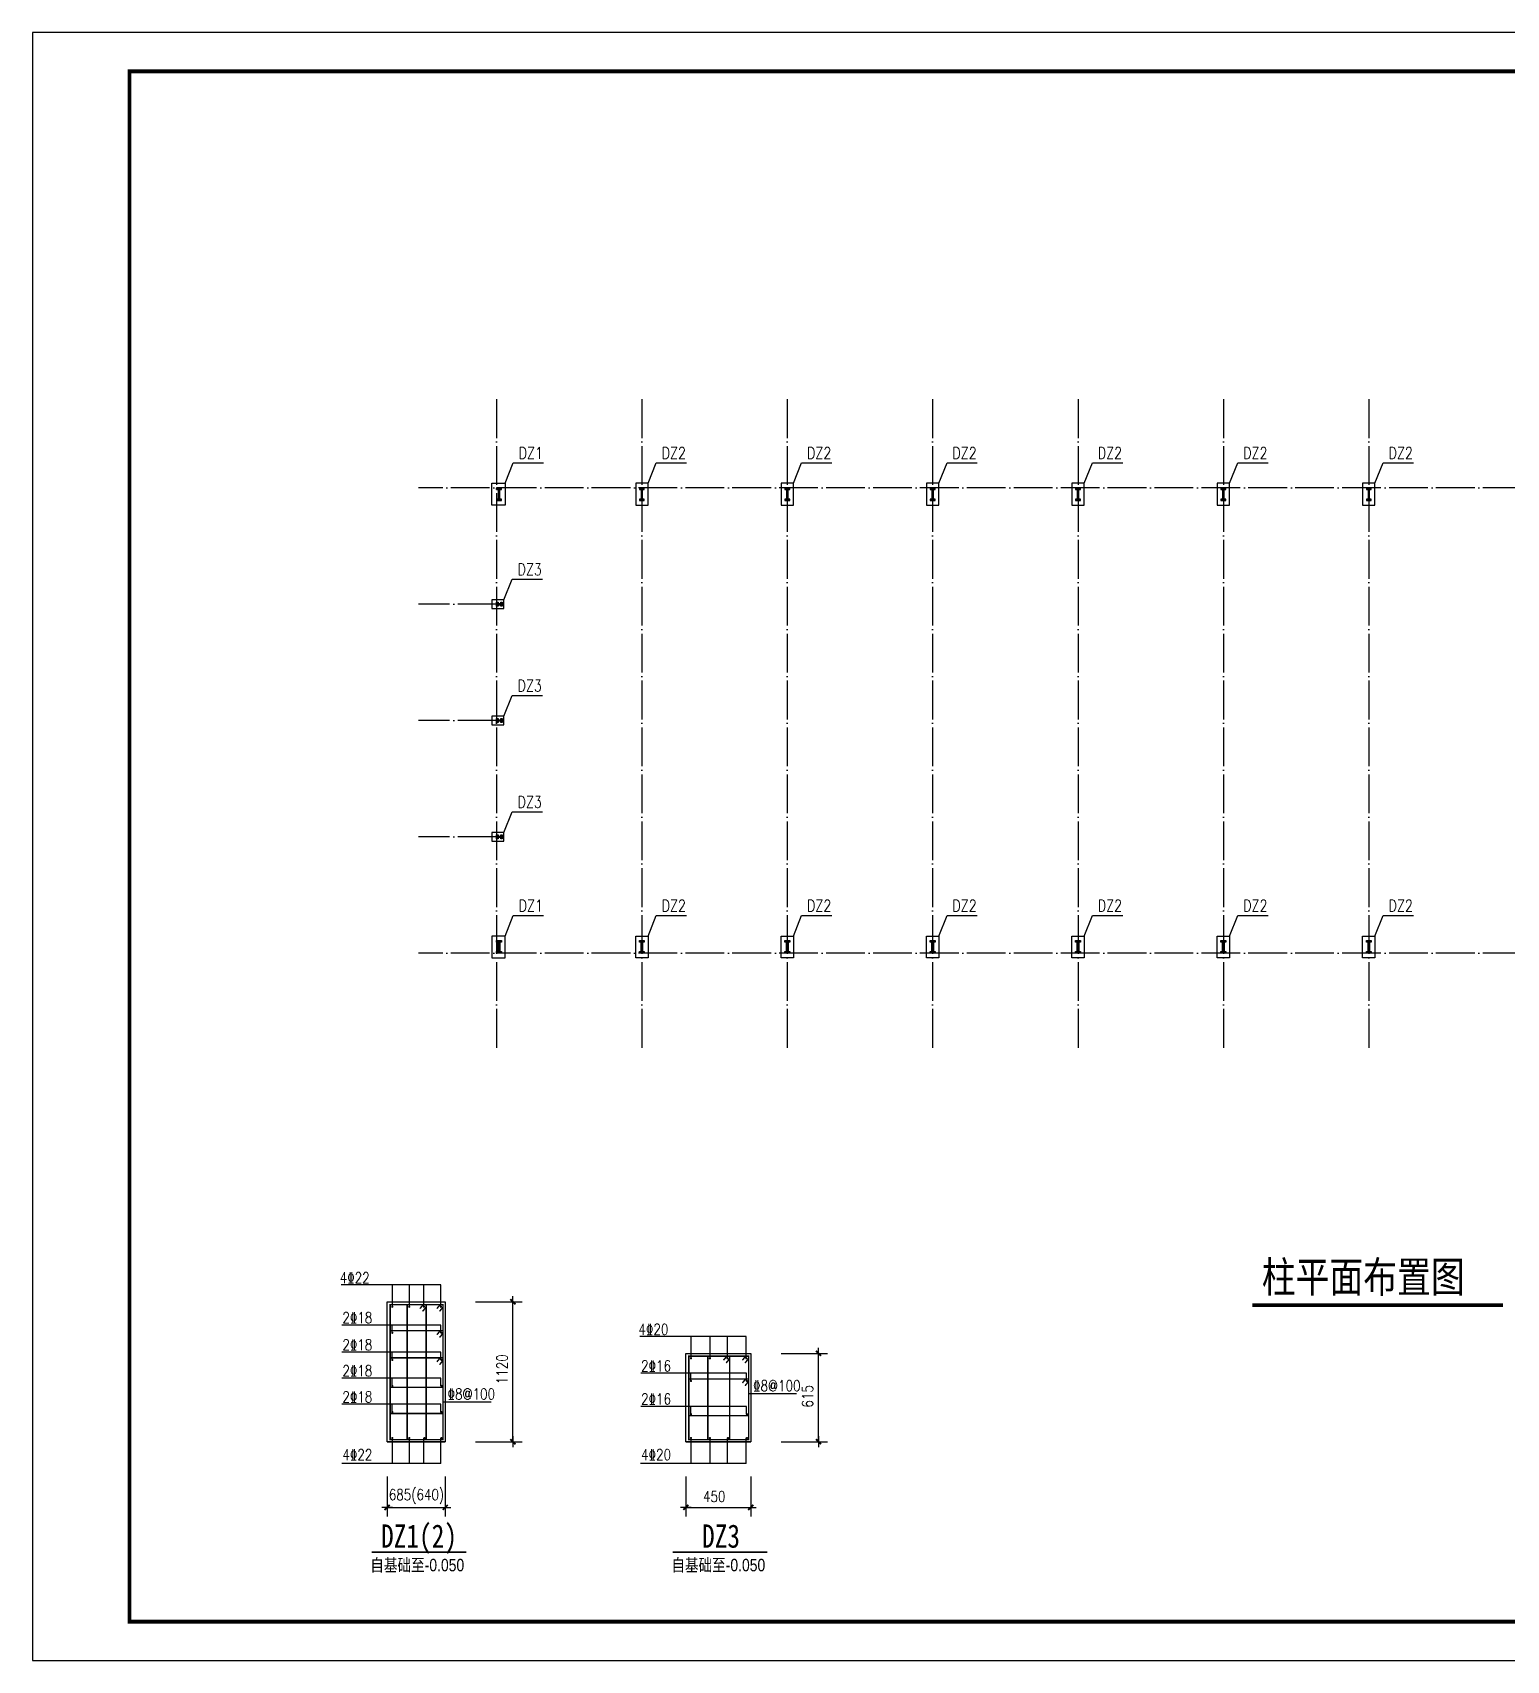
# Model space of a CAD drawing. Extents: x 32177600 to 32582346, y -189249 to 154687.
# Drawn here: x 32177600 to 32253635, y -102603 to -18603 of the extents above; entities that cross this region are included whole.
import ezdxf
from ezdxf.enums import TextEntityAlignment as Align

# ---------------------------------------------------------------- set-up
doc = ezdxf.new("R2010")
doc.units = 0
doc.header["$LTSCALE"] = 1000
doc.header["$MEASUREMENT"] = 0
doc.linetypes.add('ACAD_ISO04W100', pattern=[30.5, 24, -3, 0.5, -3])
doc.linetypes.add('DOTE', pattern=[2.42, 2, -0.2, 0.02, -0.2])
doc.layers.get('0').update_dxf_attribs({"linetype": 'CONTINUOUS'})
doc.layers.get('DEFPOINTS').update_dxf_attribs({"linetype": 'CONTINUOUS'})
for name, color, linetype in [('205', 253, 'CONTINUOUS'), ('BD', 255, 'CONTINUOUS'), ('DOTE', 1, 'ACAD_ISO04W100'), ('OR', 7, 'CONTINUOUS'), ('PUB_HZ', 7, 'CONTINUOUS'), ('PUB_TEXT', 7, 'CONTINUOUS'), ('PUB_TITLE', 4, 'CONTINUOUS'), ('PUB_WZ', 7, 'CONTINUOUS'), ('ZAX1', 3, 'CONTINUOUS'), ('字', 6, 'CONTINUOUS')]:
    doc.layers.add(name, color=color, linetype=linetype)
doc.styles.add('-ARIAL', font='arial.ttf', dxfattribs={"width": 0.8})
doc.styles.add('-宋体', font='', dxfattribs={"width": 0.8})
doc.styles.add('_HZTXT', font='txt.shx', dxfattribs={"width": 0.8, "bigfont": 'hztxt.shx'})
doc.styles.add('DIM_FONT', font='SIMPLEX.shx', dxfattribs={"width": 0.8})
doc.styles.get('-宋体').set_extended_font_data('SimSun')

# ---------------------------------------------------------------- blocks, each defined once
blk = doc.blocks.new('_DIMX')
blk.add_line((-150, 0), (150, 0))
at = {"const_width": 50}
blk.add_lwpolyline([(-70, -70), (70, 70)], dxfattribs=at)

msp = doc.modelspace()

# ---------------------------------------------------------------- hatches: boundary and pattern name
for points in [[(32201783.5, -42182.3), (32201783.5, -42102.3), (32201533.5, -42102.3), (32201533.5, -42182.3), (32201618.5, -42182.3), (32201618.5, -42672.3), (32201533.5, -42672.3), (32201533.5, -42752.3), (32201783.5, -42752.3), (32201783.5, -42672.3), (32201698.5, -42672.3), (32201698.5, -42182.3)], [(32209158.5, -42182.3), (32209158.5, -42102.3), (32208908.5, -42102.3), (32208908.5, -42182.3), (32208993.5, -42182.3), (32208993.5, -42672.3), (32208908.5, -42672.3), (32208908.5, -42752.3), (32209158.5, -42752.3), (32209158.5, -42672.3), (32209073.5, -42672.3), (32209073.5, -42182.3)], [(32216658.5, -42182.3), (32216658.5, -42102.3), (32216408.5, -42102.3), (32216408.5, -42182.3), (32216493.5, -42182.3), (32216493.5, -42672.3), (32216408.5, -42672.3), (32216408.5, -42752.3), (32216658.5, -42752.3), (32216658.5, -42672.3), (32216573.5, -42672.3), (32216573.5, -42182.3)], [(32224158.5, -42182.3), (32224158.5, -42102.3), (32223908.5, -42102.3), (32223908.5, -42182.3), (32223993.5, -42182.3), (32223993.5, -42672.3), (32223908.5, -42672.3), (32223908.5, -42752.3), (32224158.5, -42752.3), (32224158.5, -42672.3), (32224073.5, -42672.3), (32224073.5, -42182.3)], [(32231658.5, -42182.3), (32231658.5, -42102.3), (32231408.5, -42102.3), (32231408.5, -42182.3), (32231493.5, -42182.3), (32231493.5, -42672.3), (32231408.5, -42672.3), (32231408.5, -42752.3), (32231658.5, -42752.3), (32231658.5, -42672.3), (32231573.5, -42672.3), (32231573.5, -42182.3)], [(32239158.5, -42182.3), (32239158.5, -42102.3), (32238908.5, -42102.3), (32238908.5, -42182.3), (32238993.5, -42182.3), (32238993.5, -42672.3), (32238908.5, -42672.3), (32238908.5, -42752.3), (32239158.5, -42752.3), (32239158.5, -42672.3), (32239073.5, -42672.3), (32239073.5, -42182.3)], [(32246658.5, -42182.3), (32246658.5, -42102.3), (32246408.5, -42102.3), (32246408.5, -42182.3), (32246493.5, -42182.3), (32246493.5, -42672.3), (32246408.5, -42672.3), (32246408.5, -42752.3), (32246658.5, -42752.3), (32246658.5, -42672.3), (32246573.5, -42672.3), (32246573.5, -42182.3)], [(32201613.5, -48202.3), (32201533.5, -48202.3), (32201533.5, -48002.3), (32201613.5, -48002.3), (32201613.5, -48062.3), (32201753.5, -48062.3), (32201753.5, -48002.3), (32201833.5, -48002.3), (32201833.5, -48202.3), (32201753.5, -48202.3), (32201753.5, -48142.3), (32201613.5, -48142.3)], [(32201613.5, -54202.3), (32201533.5, -54202.3), (32201533.5, -54002.3), (32201613.5, -54002.3), (32201613.5, -54062.3), (32201753.5, -54062.3), (32201753.5, -54002.3), (32201833.5, -54002.3), (32201833.5, -54202.3), (32201753.5, -54202.3), (32201753.5, -54142.3), (32201613.5, -54142.3)], [(32201613.5, -60202.3), (32201533.5, -60202.3), (32201533.5, -60002.3), (32201613.5, -60002.3), (32201613.5, -60062.3), (32201753.5, -60062.3), (32201753.5, -60002.3), (32201833.5, -60002.3), (32201833.5, -60202.3), (32201753.5, -60202.3), (32201753.5, -60142.3), (32201613.5, -60142.3)], [(32201783.5, -66022.3), (32201783.5, -66102.3), (32201533.5, -66102.3), (32201533.5, -66022.3), (32201618.5, -66022.3), (32201618.5, -65532.3), (32201533.5, -65532.3), (32201533.5, -65452.3), (32201783.5, -65452.3), (32201783.5, -65532.3), (32201698.5, -65532.3), (32201698.5, -66022.3)], [(32209158.5, -66022.3), (32209158.5, -66102.3), (32208908.5, -66102.3), (32208908.5, -66022.3), (32208993.5, -66022.3), (32208993.5, -65532.3), (32208908.5, -65532.3), (32208908.5, -65452.3), (32209158.5, -65452.3), (32209158.5, -65532.3), (32209073.5, -65532.3), (32209073.5, -66022.3)], [(32216658.5, -66022.3), (32216658.5, -66102.3), (32216408.5, -66102.3), (32216408.5, -66022.3), (32216493.5, -66022.3), (32216493.5, -65532.3), (32216408.5, -65532.3), (32216408.5, -65452.3), (32216658.5, -65452.3), (32216658.5, -65532.3), (32216573.5, -65532.3), (32216573.5, -66022.3)], [(32224158.5, -66022.3), (32224158.5, -66102.3), (32223908.5, -66102.3), (32223908.5, -66022.3), (32223993.5, -66022.3), (32223993.5, -65532.3), (32223908.5, -65532.3), (32223908.5, -65452.3), (32224158.5, -65452.3), (32224158.5, -65532.3), (32224073.5, -65532.3), (32224073.5, -66022.3)], [(32231658.5, -66022.3), (32231658.5, -66102.3), (32231408.5, -66102.3), (32231408.5, -66022.3), (32231493.5, -66022.3), (32231493.5, -65532.3), (32231408.5, -65532.3), (32231408.5, -65452.3), (32231658.5, -65452.3), (32231658.5, -65532.3), (32231573.5, -65532.3), (32231573.5, -66022.3)], [(32239158.5, -66022.3), (32239158.5, -66102.3), (32238908.5, -66102.3), (32238908.5, -66022.3), (32238993.5, -66022.3), (32238993.5, -65532.3), (32238908.5, -65532.3), (32238908.5, -65452.3), (32239158.5, -65452.3), (32239158.5, -65532.3), (32239073.5, -65532.3), (32239073.5, -66022.3)], [(32246658.5, -66022.3), (32246658.5, -66102.3), (32246408.5, -66102.3), (32246408.5, -66022.3), (32246493.5, -66022.3), (32246493.5, -65532.3), (32246408.5, -65532.3), (32246408.5, -65452.3), (32246658.5, -65452.3), (32246658.5, -65532.3), (32246573.5, -65532.3), (32246573.5, -66022.3)]]:
    msp.add_hatch(color=256).paths.add_polyline_path(points)

# ---------------------------------------------------------------- linework, layer by layer
for p, q in [((32201978.5, -41862.3, 0), (32202401.9, -40799.1, 0)), ((32202401.9, -40799.1, 0), (32203963.8, -40799.1, 0)), ((32209353.5, -41862.3, 0), (32209776.9, -40799.1, 0)), ((32209776.9, -40799.1, 0), (32211338.8, -40799.1, 0)), ((32216853.5, -41862.3, 0), (32217276.9, -40799.1, 0)), ((32217276.9, -40799.1, 0), (32218838.8, -40799.1, 0)), ((32224353.5, -41862.3, 0), (32224776.9, -40799.1, 0)), ((32224776.9, -40799.1, 0), (32226338.8, -40799.1, 0)), ((32231853.5, -41862.3, 0), (32232276.9, -40799.1, 0)), ((32232276.9, -40799.1, 0), (32233838.8, -40799.1, 0)), ((32239353.5, -41862.3, 0), (32239776.9, -40799.1, 0)), ((32239776.9, -40799.1, 0), (32241338.8, -40799.1, 0)), ((32246853.5, -41862.3, 0), (32247276.9, -40799.1, 0)), ((32247276.9, -40799.1, 0), (32248838.8, -40799.1, 0)), ((32201908.5, -47877.3, 0), (32202341.9, -46809.1, 0)), ((32202341.9, -46809.1, 0), (32203903.8, -46809.1, 0)), ((32201908.5, -53877.3, 0), (32202341.9, -52809.1, 0)), ((32202341.9, -52809.1, 0), (32203903.8, -52809.1, 0)), ((32201908.5, -59877.3, 0), (32202341.9, -58809.1, 0)), ((32202341.9, -58809.1, 0), (32203903.8, -58809.1, 0)), ((32201978.5, -65222.3, 0), (32202401.9, -64159.1, 0)), ((32202401.9, -64159.1, 0), (32203963.8, -64159.1, 0)), ((32209353.5, -65222.3, 0), (32209776.9, -64159.1, 0)), ((32209776.9, -64159.1, 0), (32211338.8, -64159.1, 0)), ((32216853.5, -65222.3, 0), (32217276.9, -64159.1, 0)), ((32217276.9, -64159.1, 0), (32218838.8, -64159.1, 0)), ((32224353.5, -65222.3, 0), (32224776.9, -64159.1, 0)), ((32224776.9, -64159.1, 0), (32226338.8, -64159.1, 0)), ((32231853.5, -65222.3, 0), (32232276.9, -64159.1, 0)), ((32232276.9, -64159.1, 0), (32233838.8, -64159.1, 0)), ((32239353.5, -65222.3, 0), (32239776.9, -64159.1, 0)), ((32239776.9, -64159.1, 0), (32241338.8, -64159.1, 0)), ((32246853.5, -65222.3, 0), (32247276.9, -64159.1, 0)), ((32247276.9, -64159.1, 0), (32248838.8, -64159.1, 0)), ((32195892.1, -84096.3, 0), (32198892.1, -84096.3, 0)), ((32195892.1, -91318.5, 0), (32195892.1, -84096.3, 0)), ((32198892.1, -84096.3, 0), (32198892.1, -91318.5, 0)), ((32211302.4, -86759, 0), (32214652.4, -86759, 0)), ((32211302.4, -91318.5, 0), (32211302.4, -86759, 0)), ((32214652.4, -86759, 0), (32214652.4, -91318.5, 0)), ((32198892.1, -91318.5, 0), (32195892.1, -91318.5, 0)), ((32195892.1, -91318.5, 0), (32198892.1, -91318.5, 0)), ((32214652.4, -91318.5, 0), (32211302.4, -91318.5, 0)), ((32211302.4, -91318.5, 0), (32214652.4, -91318.5, 0))]:
    msp.add_line(p, q)
at = {"color": 0, "linetype": 'ByBlock'}
for p, q in [((32200453.6, -84094.4, 0), (32202852.8, -84094.4, 0)), ((32202384, -91314.8, 0), (32202384, -84096.3, 0)), ((32216213.9, -86757.1, 0), (32218613.1, -86757.1, 0)), ((32218144.3, -91314.8, 0), (32218144.3, -86759, 0)), ((32200453.6, -91316.6, 0), (32202852.8, -91316.6, 0)), ((32216213.9, -91316.6, 0), (32218613.1, -91316.6, 0)), ((32195891.6, -93109.2, 0), (32195891.6, -95175.1, 0)), ((32198891.6, -93109.2, 0), (32198891.6, -95175.1, 0)), ((32211301.9, -93109.2, 0), (32211301.9, -95175.1, 0)), ((32214651.9, -93109.2, 0), (32214651.9, -95175.1, 0)), ((32195893.5, -94706.4, 0), (32198889.7, -94706.4, 0)), ((32211303.8, -94706.4, 0), (32214650, -94706.4, 0))]:
    msp.add_line(p, q, dxfattribs=at)
at = {"elevation": 0}
for points in [[(32201293.5, -41862.3), (32201978.5, -41862.3), (32201978.5, -42982.3), (32201293.5, -42982.3)], [(32208713.5, -42982.3), (32209353.5, -42982.3), (32209353.5, -41862.3), (32208713.5, -41862.3)], [(32216213.5, -42982.3), (32216853.5, -42982.3), (32216853.5, -41862.3), (32216213.5, -41862.3)], [(32223713.5, -42982.3), (32224353.5, -42982.3), (32224353.5, -41862.3), (32223713.5, -41862.3)], [(32231213.5, -42982.3), (32231853.5, -42982.3), (32231853.5, -41862.3), (32231213.5, -41862.3)], [(32238713.5, -42982.3), (32239353.5, -42982.3), (32239353.5, -41862.3), (32238713.5, -41862.3)], [(32246213.5, -42982.3), (32246853.5, -42982.3), (32246853.5, -41862.3), (32246213.5, -41862.3)], [(32201293.5, -48327.3), (32201908.5, -48327.3), (32201908.5, -47877.3), (32201293.5, -47877.3)], [(32201293.5, -54327.3), (32201908.5, -54327.3), (32201908.5, -53877.3), (32201293.5, -53877.3)], [(32201293.5, -60327.3), (32201908.5, -60327.3), (32201908.5, -59877.3), (32201293.5, -59877.3)], [(32201293.5, -66342.3), (32201978.5, -66342.3), (32201978.5, -65222.3), (32201293.5, -65222.3)], [(32208713.5, -65222.3), (32209353.5, -65222.3), (32209353.5, -66342.3), (32208713.5, -66342.3)], [(32216213.5, -65222.3), (32216853.5, -65222.3), (32216853.5, -66342.3), (32216213.5, -66342.3)], [(32223713.5, -65222.3), (32224353.5, -65222.3), (32224353.5, -66342.3), (32223713.5, -66342.3)], [(32231213.5, -65222.3), (32231853.5, -65222.3), (32231853.5, -66342.3), (32231213.5, -66342.3)], [(32238713.5, -65222.3), (32239353.5, -65222.3), (32239353.5, -66342.3), (32238713.5, -66342.3)], [(32246213.5, -65222.3), (32246853.5, -65222.3), (32246853.5, -66342.3), (32246213.5, -66342.3)]]:
    msp.add_lwpolyline(points, close=True, dxfattribs=at)
for points in [[(32201783.5, -42182.3), (32201783.5, -42102.3), (32201533.5, -42102.3), (32201533.5, -42182.3), (32201618.5, -42182.3), (32201618.5, -42672.3), (32201533.5, -42672.3), (32201533.5, -42752.3), (32201783.5, -42752.3), (32201783.5, -42672.3), (32201698.5, -42672.3), (32201698.5, -42182.3), (32201783.5, -42182.3)], [(32209158.5, -42182.3), (32209158.5, -42102.3), (32208908.5, -42102.3), (32208908.5, -42182.3), (32208993.5, -42182.3), (32208993.5, -42672.3), (32208908.5, -42672.3), (32208908.5, -42752.3), (32209158.5, -42752.3), (32209158.5, -42672.3), (32209073.5, -42672.3), (32209073.5, -42182.3), (32209158.5, -42182.3)], [(32216658.5, -42182.3), (32216658.5, -42102.3), (32216408.5, -42102.3), (32216408.5, -42182.3), (32216493.5, -42182.3), (32216493.5, -42672.3), (32216408.5, -42672.3), (32216408.5, -42752.3), (32216658.5, -42752.3), (32216658.5, -42672.3), (32216573.5, -42672.3), (32216573.5, -42182.3), (32216658.5, -42182.3)], [(32224158.5, -42182.3), (32224158.5, -42102.3), (32223908.5, -42102.3), (32223908.5, -42182.3), (32223993.5, -42182.3), (32223993.5, -42672.3), (32223908.5, -42672.3), (32223908.5, -42752.3), (32224158.5, -42752.3), (32224158.5, -42672.3), (32224073.5, -42672.3), (32224073.5, -42182.3), (32224158.5, -42182.3)], [(32231658.5, -42182.3), (32231658.5, -42102.3), (32231408.5, -42102.3), (32231408.5, -42182.3), (32231493.5, -42182.3), (32231493.5, -42672.3), (32231408.5, -42672.3), (32231408.5, -42752.3), (32231658.5, -42752.3), (32231658.5, -42672.3), (32231573.5, -42672.3), (32231573.5, -42182.3), (32231658.5, -42182.3)], [(32239158.5, -42182.3), (32239158.5, -42102.3), (32238908.5, -42102.3), (32238908.5, -42182.3), (32238993.5, -42182.3), (32238993.5, -42672.3), (32238908.5, -42672.3), (32238908.5, -42752.3), (32239158.5, -42752.3), (32239158.5, -42672.3), (32239073.5, -42672.3), (32239073.5, -42182.3), (32239158.5, -42182.3)], [(32246658.5, -42182.3), (32246658.5, -42102.3), (32246408.5, -42102.3), (32246408.5, -42182.3), (32246493.5, -42182.3), (32246493.5, -42672.3), (32246408.5, -42672.3), (32246408.5, -42752.3), (32246658.5, -42752.3), (32246658.5, -42672.3), (32246573.5, -42672.3), (32246573.5, -42182.3), (32246658.5, -42182.3)], [(32201613.5, -48202.3), (32201533.5, -48202.3), (32201533.5, -48002.3), (32201613.5, -48002.3), (32201613.5, -48062.3), (32201753.5, -48062.3), (32201753.5, -48002.3), (32201833.5, -48002.3), (32201833.5, -48202.3), (32201753.5, -48202.3), (32201753.5, -48142.3), (32201613.5, -48142.3), (32201613.5, -48202.3)], [(32201613.5, -54202.3), (32201533.5, -54202.3), (32201533.5, -54002.3), (32201613.5, -54002.3), (32201613.5, -54062.3), (32201753.5, -54062.3), (32201753.5, -54002.3), (32201833.5, -54002.3), (32201833.5, -54202.3), (32201753.5, -54202.3), (32201753.5, -54142.3), (32201613.5, -54142.3), (32201613.5, -54202.3)], [(32201613.5, -60202.3), (32201533.5, -60202.3), (32201533.5, -60002.3), (32201613.5, -60002.3), (32201613.5, -60062.3), (32201753.5, -60062.3), (32201753.5, -60002.3), (32201833.5, -60002.3), (32201833.5, -60202.3), (32201753.5, -60202.3), (32201753.5, -60142.3), (32201613.5, -60142.3), (32201613.5, -60202.3)], [(32201783.5, -66022.3), (32201783.5, -66102.3), (32201533.5, -66102.3), (32201533.5, -66022.3), (32201618.5, -66022.3), (32201618.5, -65532.3), (32201533.5, -65532.3), (32201533.5, -65452.3), (32201783.5, -65452.3), (32201783.5, -65532.3), (32201698.5, -65532.3), (32201698.5, -66022.3), (32201783.5, -66022.3)], [(32209158.5, -66022.3), (32209158.5, -66102.3), (32208908.5, -66102.3), (32208908.5, -66022.3), (32208993.5, -66022.3), (32208993.5, -65532.3), (32208908.5, -65532.3), (32208908.5, -65452.3), (32209158.5, -65452.3), (32209158.5, -65532.3), (32209073.5, -65532.3), (32209073.5, -66022.3), (32209158.5, -66022.3)], [(32216658.5, -66022.3), (32216658.5, -66102.3), (32216408.5, -66102.3), (32216408.5, -66022.3), (32216493.5, -66022.3), (32216493.5, -65532.3), (32216408.5, -65532.3), (32216408.5, -65452.3), (32216658.5, -65452.3), (32216658.5, -65532.3), (32216573.5, -65532.3), (32216573.5, -66022.3), (32216658.5, -66022.3)], [(32224158.5, -66022.3), (32224158.5, -66102.3), (32223908.5, -66102.3), (32223908.5, -66022.3), (32223993.5, -66022.3), (32223993.5, -65532.3), (32223908.5, -65532.3), (32223908.5, -65452.3), (32224158.5, -65452.3), (32224158.5, -65532.3), (32224073.5, -65532.3), (32224073.5, -66022.3), (32224158.5, -66022.3)], [(32231658.5, -66022.3), (32231658.5, -66102.3), (32231408.5, -66102.3), (32231408.5, -66022.3), (32231493.5, -66022.3), (32231493.5, -65532.3), (32231408.5, -65532.3), (32231408.5, -65452.3), (32231658.5, -65452.3), (32231658.5, -65532.3), (32231573.5, -65532.3), (32231573.5, -66022.3), (32231658.5, -66022.3)], [(32239158.5, -66022.3), (32239158.5, -66102.3), (32238908.5, -66102.3), (32238908.5, -66022.3), (32238993.5, -66022.3), (32238993.5, -65532.3), (32238908.5, -65532.3), (32238908.5, -65452.3), (32239158.5, -65452.3), (32239158.5, -65532.3), (32239073.5, -65532.3), (32239073.5, -66022.3), (32239158.5, -66022.3)], [(32246658.5, -66022.3), (32246658.5, -66102.3), (32246408.5, -66102.3), (32246408.5, -66022.3), (32246493.5, -66022.3), (32246493.5, -65532.3), (32246408.5, -65532.3), (32246408.5, -65452.3), (32246658.5, -65452.3), (32246658.5, -65532.3), (32246573.5, -65532.3), (32246573.5, -66022.3), (32246658.5, -66022.3)]]:
    msp.add_lwpolyline(points, dxfattribs=at)
at = {"const_width": 80, "elevation": 0}
for points in [[(32196920.9, -84241.6), (32196920.9, -91212.6)], [(32197904, -84241.6), (32197904, -91212.6)], [(32196045.8, -85589.2), (32198779.1, -85589.2)], [(32196045.8, -86990.6), (32198779.1, -86990.6)], [(32212431.2, -86904.3), (32212431.2, -91212.6)], [(32213564.3, -86904.3), (32213564.3, -91212.6)], [(32211456.1, -88078.2), (32214539.4, -88078.2)], [(32196045.8, -88511.6), (32198779.1, -88511.6)], [(32196045.8, -89860.4), (32198779.1, -89860.4)], [(32211456.1, -89970.5), (32214539.4, -89970.5)]]:
    msp.add_lwpolyline(points, dxfattribs=at)
at = {"const_width": 200}
msp.add_lwpolyline([(32240530.9, -84271.5), (32253456.7, -84271.5)], dxfattribs=at)
at = {"layer": '205', "const_width": 84.4, "elevation": 0}
for points in [[(32195093.6, -97023), (32199976.5, -97023)], [(32210623.7, -97023), (32215506.6, -97023)]]:
    msp.add_lwpolyline(points, dxfattribs=at)
at = {"layer": 'BD'}
for p, q in [((32214533.5, -88831.8, 0), (32217014.7, -88831.8, 0)), ((32198773.2, -89256.7, 0), (32201254.4, -89256.7, 0))]:
    msp.add_line(p, q, dxfattribs=at)
at = {"layer": 'BD', "const_width": 75, "elevation": 0}
for points in [[(32196045.8, -84241.6), (32198779.1, -84241.6), (32198779.1, -91212.6), (32196045.8, -91212.6), (32196045.8, -84241.6)], [(32211456.1, -86904.3), (32214539.4, -86904.3), (32214539.4, -91212.6), (32211456.1, -91212.6), (32211456.1, -86904.3)]]:
    msp.add_lwpolyline(points, dxfattribs=at)
at = {"layer": 'BD', "const_width": 56.3, "elevation": 0}
for points in [[(32196129.1, -84353, 1), (32196185.4, -84353, 1)], [(32197004.2, -84353, 1), (32197060.5, -84353, 1)], [(32197764.4, -84353, 1), (32197820.7, -84353, 1)], [(32198639.5, -84353, 1), (32198695.8, -84353, 1)], [(32196129.1, -85696.2, 1), (32196185.4, -85696.2, 1)], [(32198667.4, -85696.2, 1), (32198723.6, -85696.2, 1)], [(32196129.1, -87097.5, 1), (32196185.4, -87097.5, 1)], [(32198667.4, -87097.5, 1), (32198723.6, -87097.5, 1)], [(32211539.4, -87015.6, 1), (32211595.7, -87015.6, 1)], [(32212514.5, -87015.6, 1), (32212570.8, -87015.6, 1)], [(32213424.7, -87015.6, 1), (32213481, -87015.6, 1)], [(32214399.8, -87015.6, 1), (32214456.1, -87015.6, 1)], [(32211539.4, -88185.1, 1), (32211595.7, -88185.1, 1)], [(32214427.7, -88185.1, 1), (32214483.9, -88185.1, 1)], [(32196129.1, -88437.2, 1), (32196185.4, -88437.2, 1)], [(32198667.4, -88437.2, 1), (32198723.6, -88437.2, 1)], [(32196129.1, -89786, 1), (32196185.4, -89786, 1)], [(32198667.4, -89786, 1), (32198723.6, -89786, 1)], [(32211539.4, -89896, 1), (32211595.7, -89896, 1)], [(32214427.7, -89896, 1), (32214483.9, -89896, 1)], [(32196129.1, -91129, 1), (32196185.4, -91129, 1)], [(32197004.2, -91129, 1), (32197060.5, -91129, 1)], [(32197792.3, -91129, 1), (32197848.5, -91129, 1)], [(32198667.4, -91129, 1), (32198723.6, -91129, 1)], [(32211539.4, -91129, 1), (32211595.7, -91129, 1)], [(32212514.5, -91129, 1), (32212570.8, -91129, 1)], [(32213452.6, -91129, 1), (32213508.8, -91129, 1)], [(32214427.7, -91129, 1), (32214483.9, -91129, 1)]]:
    msp.add_lwpolyline(points, format="xyb", close=True, dxfattribs=at)
at = {"layer": 'DEFPOINTS', "color": 0, "linetype": 'ByBlock'}
for p in [(32199891.1, -84094.4, 0), (32202384, -84094.4, 0), (32215651.4, -86757.1, 0), (32218144.3, -86757.1, 0), (32199891.1, -91316.6, 0), (32215651.4, -91316.6, 0), (32195891.6, -92546.7, 0), (32198891.6, -92546.7, 0), (32211301.9, -92546.7, 0), (32214651.9, -92546.7, 0), (32198891.6, -94706.4, 0), (32214651.9, -94706.4, 0)]:
    msp.add_point(p, dxfattribs=at)
at = {"layer": 'DOTE', "linetype": 'DOTE'}
for p, q in [((32201533.5, -37525.4, 0), (32201533.5, -70996.8, 0)), ((32209033.5, -37525.4, 0), (32209033.5, -70996.8, 0)), ((32216533.5, -37525.4, 0), (32216533.5, -70996.8, 0)), ((32224033.5, -37525.4, 0), (32224033.5, -70996.8, 0)), ((32231533.5, -37525.4, 0), (32231533.5, -70996.8, 0)), ((32239033.5, -37525.4, 0), (32239033.5, -70996.8, 0)), ((32246533.5, -37525.4, 0), (32246533.5, -70996.8, 0)), ((32295559.4, -42102.3, 0), (32197507.6, -42102.3, 0)), ((32201533.5, -48102.3, 0), (32197507.6, -48102.3, 0)), ((32201533.5, -54102.3, 0), (32197507.6, -54102.3, 0)), ((32201533.5, -60102.3, 0), (32197507.6, -60102.3, 0)), ((32295559.4, -66102.3, 0), (32197507.6, -66102.3, 0))]:
    msp.add_line(p, q, dxfattribs=at)
at = {"layer": 'OR'}
for p, q in [((32198662, -83217.2, 0), (32193518.8, -83217.2, 0)), ((32196167.2, -84325.4, 0), (32196167.2, -83217.2, 0)), ((32197042.3, -84325.4, 0), (32197042.3, -83217.2, 0)), ((32197786.9, -84325.4, 0), (32197786.9, -83217.2, 0)), ((32198662, -84325.4, 0), (32198662, -83217.2, 0)), ((32214422.3, -85879.9, 0), (32208929, -85879.9, 0)), ((32211577.5, -86988.1, 0), (32211577.5, -85879.9, 0)), ((32212552.6, -86988.1, 0), (32212552.6, -85879.9, 0)), ((32213447.2, -86988.1, 0), (32213447.2, -85879.9, 0)), ((32214422.3, -86988.1, 0), (32214422.3, -85879.9, 0)), ((32196167.2, -92440.8, 0), (32196167.2, -91117, 0)), ((32197042.3, -92440.8, 0), (32197042.3, -91117, 0)), ((32197786.9, -92440.8, 0), (32197786.9, -91117, 0)), ((32198662, -92440.8, 0), (32198662, -91117, 0)), ((32211577.5, -92440.8, 0), (32211577.5, -91117, 0)), ((32212552.6, -92440.8, 0), (32212552.6, -91117, 0)), ((32213447.2, -92440.8, 0), (32213447.2, -91117, 0)), ((32214422.3, -92440.8, 0), (32214422.3, -91117, 0)), ((32198662, -92440.8, 0), (32193548.4, -92440.8, 0)), ((32214422.3, -92440.8, 0), (32208958.6, -92440.8, 0))]:
    msp.add_line(p, q, dxfattribs=at)
at = {"layer": 'OR', "const_width": 75, "elevation": 0}
for points in [[(32197759.8, -84235.1), (32197584.4, -84448.5)], [(32197895.3, -84379.6), (32197719.9, -84592.9)], [(32198634.9, -84235.1), (32198459.5, -84448.5)], [(32198770.4, -84379.6), (32198595.1, -84592.9)], [(32198634.9, -85582.7), (32198459.5, -85796.1)], [(32198770.4, -85727.2), (32198595.1, -85940.5)], [(32198634.9, -86984.1), (32198459.5, -87197.5)], [(32198770.4, -87128.6), (32198595.1, -87341.9)], [(32213420.1, -86897.8), (32213244.7, -87111.2)], [(32213555.6, -87042.2), (32213380.2, -87255.6)], [(32214395.2, -86897.8), (32214219.8, -87111.2)], [(32214530.7, -87042.2), (32214355.3, -87255.6)], [(32214395.2, -88071.7), (32214219.8, -88285)], [(32214530.7, -88216.1), (32214355.3, -88429.5)]]:
    msp.add_lwpolyline(points, dxfattribs=at)
at = {"layer": 'PUB_TITLE', "elevation": 0}
msp.add_lwpolyline([(32177600.3, -102603.5), (32326200.3, -102603.5), (32326200.3, -18603.5), (32177600.3, -18603.5)], close=True, dxfattribs=at)
at = {"layer": 'PUB_TITLE', "const_width": 200, "elevation": 0}
msp.add_lwpolyline([(32182600.3, -100603.5), (32324200.3, -100603.5), (32324200.3, -20603.5), (32182600.3, -20603.5)], close=True, dxfattribs=at)
at = {"layer": 'ZAX1'}
for p, q in [((32198667.4, -85295.7, 0), (32193562.1, -85295.7, 0)), ((32196147, -85696.2, 0), (32196147, -85295.7, 0)), ((32198667.4, -85696.2, 0), (32198667.4, -85295.7, 0)), ((32198667.4, -86697, 0), (32193562.1, -86697, 0)), ((32196147, -87097.5, 0), (32196147, -86697, 0)), ((32198667.4, -87097.5, 0), (32198667.4, -86697, 0)), ((32198667.4, -88036.7, 0), (32193562.1, -88036.7, 0)), ((32196147, -88437.2, 0), (32196147, -88036.7, 0)), ((32198667.4, -88437.2, 0), (32198667.4, -88036.7, 0)), ((32214427.7, -87784.6, 0), (32208972.4, -87784.6, 0)), ((32211557.3, -88185.1, 0), (32211557.3, -87784.6, 0)), ((32214427.7, -88185.1, 0), (32214427.7, -87784.6, 0)), ((32198667.4, -89385.5, 0), (32193562.1, -89385.5, 0)), ((32196147, -89786, 0), (32196147, -89385.5, 0)), ((32198667.4, -89786, 0), (32198667.4, -89385.5, 0)), ((32214427.7, -89495.6, 0), (32208972.4, -89495.6, 0)), ((32211557.3, -89896, 0), (32211557.3, -89495.6, 0)), ((32214427.7, -89896, 0), (32214427.7, -89495.6, 0))]:
    msp.add_line(p, q, dxfattribs=at)

# ---------------------------------------------------------------- block references
at = {"color": 0, "linetype": 'ByBlock', "xscale": 1.875, "yscale": 1.875, "zscale": 1.875}
for p, rotation in [((32202384, -84094.4, 0), 90), ((32218144.3, -86757.1, 0), 90), ((32202384, -91316.6, 0), 270), ((32218144.3, -91316.6, 0), 270), ((32195891.6, -94706.4, 0), 180), ((32211301.9, -94706.4, 0), 180)]:
    msp.add_blockref('_DIMX', p, dxfattribs=dict(at, rotation=rotation))
for p in [(32198891.6, -94706.4, 0), (32214651.9, -94706.4, 0)]:
    msp.add_blockref('_DIMX', p, dxfattribs=at)

# ---------------------------------------------------------------- texts
at = {"style": 'DIM_FONT', "width": 0.8}
for s, p in [('DZ1', (32202678.3, -40596.3, 0)), ('DZ2', (32210053.3, -40596.3, 0)), ('DZ2', (32217553.3, -40596.3, 0)), ('DZ2', (32225053.3, -40596.3, 0)), ('DZ2', (32232553.3, -40596.3, 0)), ('DZ2', (32240053.3, -40596.3, 0)), ('DZ2', (32247553.3, -40596.3, 0)), ('DZ3', (32202618.3, -46606.3, 0)), ('DZ3', (32202618.3, -52606.3, 0)), ('DZ3', (32202618.3, -58606.3, 0)), ('DZ1', (32202678.3, -63956.3, 0)), ('DZ2', (32210053.3, -63956.3, 0)), ('DZ2', (32217553.3, -63956.3, 0)), ('DZ2', (32225053.3, -63956.3, 0)), ('DZ2', (32232553.3, -63956.3, 0)), ('DZ2', (32240053.3, -63956.3, 0)), ('DZ2', (32247553.3, -63956.3, 0))]:
    msp.add_text(s, height=600, dxfattribs=at).set_placement(p)
at = {"color": 7, "linetype": 'ByBlock', "char_height": 562.5, "attachment_point": 5, "rotation": 90, "style": 'DIM_FONT'}
for s, insert in [('1120', (32201821.5, -87576.9, 0)), ('615', (32217581.8, -88976.8, 0))]:
    msp.add_mtext(s, dxfattribs=dict(at, insert=insert))
at = {"color": 7, "linetype": 'ByBlock', "char_height": 562.5, "attachment_point": 5, "style": 'DIM_FONT'}
for s, insert in [('685(640)', (32197406.1, -94143.9, 0)), ('450', (32212766.3, -94143.9, 0))]:
    msp.add_mtext(s, dxfattribs=dict(at, insert=insert))
at = {"layer": 'PUB_HZ', "style": '-ARIAL', "width": 0.8}
for p in [(32197444.5, -97670, 0), (32212974.6, -97670, 0)]:
    msp.add_text('自基础至-0.050', height=643.2, dxfattribs=at).set_placement(p, align=Align.MIDDLE)
at = {"layer": 'PUB_TEXT', "style": '_HZTXT', "width": 0.8}
for s, p in [('4\x8422', (32193446.9, -83138.8, 0)), ('2\x8418', (32193584.5, -85196.5, 0)), ('4\x8420', (32208857.2, -85801.5, 0)), ('2\x8418', (32193584.5, -86597.9, 0)), ('2\x8416', (32208994.8, -87685.5, 0)), ('2\x8418', (32193584.5, -87937.5, 0)), ('\x848@100', (32214769.1, -88709.4, 0)), ('2\x8418', (32193584.5, -89286.3, 0)), ('\x848@100', (32199008.8, -89134.3, 0)), ('2\x8416', (32208994.8, -89396.4, 0)), ('4\x8422', (32193584.5, -92267.3, 0)), ('4\x8420', (32208994.8, -92267.3, 0))]:
    msp.add_text(s, height=562.5, dxfattribs=at).set_placement(p)
at = {"layer": 'PUB_WZ', "style": '-宋体', "width": 0.8}
for s, p in [('DZ1(2)', (32195577, -96784.9, 0)), ('DZ3', (32212137.8, -96784.9, 0))]:
    msp.add_text(s, height=1200, dxfattribs=at).set_placement(p)
at = {"layer": '字', "color": 7, "style": '-宋体', "width": 0.8}
msp.add_text('柱平面布置图', height=1600, dxfattribs=at).set_placement((32241012.1, -83614.2))

doc.saveas('drawing.dxf')
